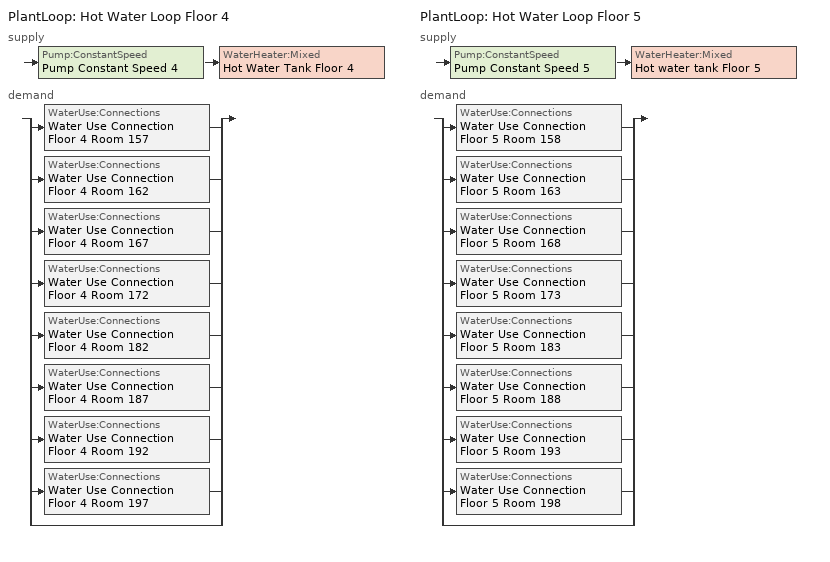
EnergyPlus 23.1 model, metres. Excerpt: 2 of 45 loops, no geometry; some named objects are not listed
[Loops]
PlantLoop 'Hot Water Loop Floor 4'
 supply: Pump:ConstantSpeed 'Pump Constant Speed 4' > WaterHeater:Mixed 'Hot Water Tank Floor 4'
 demand: split
  | WaterUse:Connections 'Water Use Connection Floor 4 Room 157'
  | WaterUse:Connections 'Water Use Connection Floor 4 Room 162'
  | WaterUse:Connections 'Water Use Connection Floor 4 Room 167'
  | WaterUse:Connections 'Water Use Connection Floor 4 Room 172'
  | WaterUse:Connections 'Water Use Connection Floor 4 Room 182'
  | WaterUse:Connections 'Water Use Connection Floor 4 Room 187'
  | WaterUse:Connections 'Water Use Connection Floor 4 Room 192'
  | WaterUse:Connections 'Water Use Connection Floor 4 Room 197'
  | bypass
PlantLoop 'Hot Water Loop Floor 5'
 supply: Pump:ConstantSpeed 'Pump Constant Speed 5' > WaterHeater:Mixed 'Hot water tank Floor 5'
 demand: split
  | WaterUse:Connections 'Water Use Connection Floor 5 Room 158'
  | WaterUse:Connections 'Water Use Connection Floor 5 Room 163'
  | WaterUse:Connections 'Water Use Connection Floor 5 Room 168'
  | WaterUse:Connections 'Water Use Connection Floor 5 Room 173'
  | WaterUse:Connections 'Water Use Connection Floor 5 Room 183'
  | WaterUse:Connections 'Water Use Connection Floor 5 Room 188'
  | WaterUse:Connections 'Water Use Connection Floor 5 Room 193'
  | WaterUse:Connections 'Water Use Connection Floor 5 Room 198'
  | bypass
[PlantLoop] Fluid Type=Water; Maximum Loop Temperature {C}=60; Minimum Loop Temperature {C}=10; Maximum Loop Flow Rate {m3/s}=Autosize; Minimum Loop Flow Rate {m3/s}=0; Plant Loop Volume {m3}=Autocalculate; Load Distribution Scheme=Optimal; Plant Loop Demand Calculation Scheme=SingleSetpoint; Common Pipe Simulation=None
Name | Plant Equipment Operation Scheme
Hot Water Loop Floor 4 | Hot Water Loop Floor 4 Operation Schemes
Hot Water Loop Floor 5 | Hot Water Loop Floor 5 Operation Schemes
[Sizing:Plant] Loop Type=Heating; Design Loop Exit Temperature {C}=60; Loop Design Temperature Difference {deltaC}=5; Sizing Option=NonCoincident; Zone Timesteps in Averaging Window=1; Coincident Sizing Factor Mode=None
Hot Water Loop Floor 4; Hot Water Loop Floor 5
[Pump:ConstantSpeed] Design Flow Rate {m3/s}=Autosize; Design Pump Head {Pa}=29891; Design Power Consumption {W}=Autosize; Motor Efficiency=0.9; Fraction of Motor Inefficiencies to Fluid Stream=0; Pump Control Type=Intermittent; Design Power Sizing Method=PowerPerFlowPerPressure; Design Electric Power per Unit Flow Rate {W/(m3/s)}=348701.1; Design Shaft Power per Unit Flow Rate per Unit Head {W-s/m3-Pa}=1.28205
Pump Constant Speed 4; Pump Constant Speed 5
[WaterHeater:Mixed] Tank Volume {m3}=1; Setpoint Temperature Schedule=SHW_Temperature_140F; Deadband Temperature Difference {deltaC}=5; Maximum Temperature Limit {C}=82.22222; Heater Control Type=Cycle; Heater Maximum Capacity {W}=3000; Heater Ignition Minimum Flow Rate {m3/s}=0; Heater Ignition Delay {s}=0; Heater Fuel Type=Electricity; Heater Thermal Efficiency=0.95; Off Cycle Parasitic Fuel Consumption Rate {W}=500; Off Cycle Parasitic Fuel Type=Electricity; Off Cycle Parasitic Heat Fraction to Tank=0.8; On Cycle Parasitic Fuel Consumption Rate {W}=500; On Cycle Parasitic Fuel Type=Electricity; On Cycle Parasitic Heat Fraction to Tank=0; Ambient Temperature Indicator=Schedule; Ambient Temperature Schedule=Water Heater Ambient Temp Schedule - 70F; Off Cycle Loss Coefficient to Ambient Temperature {W/K}=6; Off Cycle Loss Fraction to Zone=1; On Cycle Loss Coefficient to Ambient Temperature {W/K}=6; On Cycle Loss Fraction to Zone=1; Use Side Effectiveness=1; Source Side Effectiveness=1; Use Side Design Flow Rate {m3/s}=Autosize; Source Side Design Flow Rate {m3/s}=Autosize; Indirect Water Heating Recovery Time {hr}=1.5; Source Side Flow Control Mode=IndirectHeatPrimarySetpoint
Hot Water Tank Floor 4; Hot water tank Floor 5
[WaterHeater:Sizing] Design Mode=PeakDraw; Time Storage Can Meet Peak Draw {hr}=0.538503; Time for Tank Recovery {hr}=0; Nominal Tank Volume for Autosizing Plant Connections {m3}=1
Hot Water Tank Floor 4; Hot water tank Floor 5
[WaterUse:Connections] Hot Water Supply Temperature Schedule=60.0C Hot Water
Name | Water Use Equipment Name 1
Water Use Connection Floor 4 Room 157 | Floor 4 Room 157
Water Use Connection Floor 4 Room 162 | Floor 4 Room 162
Water Use Connection Floor 4 Room 167 | Floor 4 Room 167
Water Use Connection Floor 4 Room 172 | Floor 4 Room 172
Water Use Connection Floor 4 Room 182 | Floor 4 Room 182
Water Use Connection Floor 4 Room 187 | Floor 4 Room 187
Water Use Connection Floor 4 Room 192 | Floor 4 Room 192
Water Use Connection Floor 4 Room 197 | Floor 4 Room 197
Water Use Connection Floor 5 Room 158 | Floor 5 Room 158
Water Use Connection Floor 5 Room 163 | Floor 5 Room 163
Water Use Connection Floor 5 Room 168 | Floor 5 Room 168
Water Use Connection Floor 5 Room 173 | Floor 5 Room 173
Water Use Connection Floor 5 Room 183 | Floor 5 Room 183
Water Use Connection Floor 5 Room 188 | Floor 5 Room 188
Water Use Connection Floor 5 Room 193 | Floor 5 Room 193
Water Use Connection Floor 5 Room 198 | Floor 5 Room 198
[WaterUse:Equipment] Peak Flow Rate {m3/s}=1e-06
Name | Flow Rate Fraction Schedule | Target Temperature Schedule | Zone | Sensible Fraction Schedule | Latent Fraction Schedule
Floor 4 Room 157 | LargeOffice Building_Service Hot Water Schedule | WaterUse Schedule 120F 30 | Room_157_906e164b | WaterUse Sensible Fraction Schedule 20p 30 | WaterUse Latent Fraction Schedule 5p 30
Floor 4 Room 162 | MURB hot water equipment schedule | 60.0C Hot Water | Room_162_4eb5ef5d | 0.2 Hot Water Sensible Fraction | 0.05 Hot Water Latent Fraction
Floor 4 Room 167 | MURB hot water equipment schedule | 60.0C Hot Water | Room_167_7904151e | 0.2 Hot Water Sensible Fraction | 0.05 Hot Water Latent Fraction
Floor 4 Room 172 | MURB hot water equipment schedule | 60.0C Hot Water | Room_172_ca6f2d51 | 0.2 Hot Water Sensible Fraction | 0.05 Hot Water Latent Fraction
Floor 4 Room 182 | MURB hot water equipment schedule | 60.0C Hot Water | Room_182_bfa5cb46 | 0.2 Hot Water Sensible Fraction | 0.05 Hot Water Latent Fraction
Floor 4 Room 187 | MURB hot water equipment schedule | 60.0C Hot Water | Room_187_25955867 | 0.2 Hot Water Sensible Fraction | 0.05 Hot Water Latent Fraction
Floor 4 Room 192 | MURB hot water equipment schedule | 60.0C Hot Water | Room_192_6ff16e84 | 0.2 Hot Water Sensible Fraction | 0.05 Hot Water Latent Fraction
Floor 4 Room 197 | MURB hot water equipment schedule | 60.0C Hot Water | Room_197_9ebd7195 | 0.2 Hot Water Sensible Fraction | 0.05 Hot Water Latent Fraction
Floor 5 Room 158 | MURB hot water equipment schedule | 60.0C Hot Water | Room_158_72c3b06a | 0.2 Hot Water Sensible Fraction | 0.05 Hot Water Latent Fraction
Floor 5 Room 163 | MURB hot water equipment schedule | 60.0C Hot Water | Room_163_a5130ee6 | 0.2 Hot Water Sensible Fraction | 0.05 Hot Water Latent Fraction
Floor 5 Room 168 | MURB hot water equipment schedule | 60.0C Hot Water | Room_168_eee44cb1 | 0.2 Hot Water Sensible Fraction | 0.05 Hot Water Latent Fraction
Floor 5 Room 173 | MURB hot water equipment schedule | 60.0C Hot Water | Room_173_17b56888 | 0.2 Hot Water Sensible Fraction | 0.05 Hot Water Latent Fraction
Floor 5 Room 183 | MURB hot water equipment schedule | 60.0C Hot Water | Room_183_078b34ae | 0.2 Hot Water Sensible Fraction | 0.05 Hot Water Latent Fraction
Floor 5 Room 188 | MURB hot water equipment schedule | 60.0C Hot Water | Room_188_a551b7f9 | 0.2 Hot Water Sensible Fraction | 0.05 Hot Water Latent Fraction
Floor 5 Room 193 | MURB hot water equipment schedule | 60.0C Hot Water | Room_193_7618b801 | 0.2 Hot Water Sensible Fraction | 0.05 Hot Water Latent Fraction
Floor 5 Room 198 | MURB hot water equipment schedule | 60.0C Hot Water | Room_198_daeeb6d8 | 0.2 Hot Water Sensible Fraction | 0.05 Hot Water Latent Fraction
[PlantEquipmentOperationSchemes] Control Scheme Object Type 1=PlantEquipmentOperation:HeatingLoad; Control Scheme Schedule Name 1=Always On Discrete
Name | Control Scheme Name 1
Hot Water Loop Floor 4 Operation Schemes | Hot Water Loop Floor 4 Heating Operation Scheme
Hot Water Loop Floor 5 Operation Schemes | Hot Water Loop Floor 5 Heating Operation Scheme
[PlantEquipmentOperation:HeatingLoad] Load Range Lower Limit 1 {W}=0; Load Range Upper Limit 1 {W}=1000000000
Name | Range Equipment List Name 1
Hot Water Loop Floor 4 Heating Operation Scheme | Hot Water Loop Floor 4 Heating Equipment List
Hot Water Loop Floor 5 Heating Operation Scheme | Hot Water Loop Floor 5 Heating Equipment List
[PlantEquipmentList]
Hot Water Loop Floor 4 Heating Equipment List: WaterHeater:Mixed, Hot Water Tank Floor 4
Hot Water Loop Floor 5 Heating Equipment List: WaterHeater:Mixed, Hot water tank Floor 5
[SetpointManager:Scheduled] Control Variable=Temperature; Schedule=SHW_Temperature_140F
Setpoint Manager Scheduled 5; Setpoint Manager Scheduled 6
[Schedule:Day:Interval]
Friday 2: No, 01:00, 0.37, 02:00, 0.27, 03:00, 0.19, 04:00, 0.16, 05:00, 0.2, 06:00, 0.28, 07:00, 0.53, 08:00, 0.77, 09:00, 0.89, 10:00, 0.83, 11:00, 0.78, 12:00, 0.72, 13:00, 0.71, 14:00, 0.63, 15:00, 0.55, 16:00, 0.57, 17:00, 0.65, 18:00, 0.75, 19:00, 0.82, 20:00, 0.83, 21:00, 0.79, 22:00, 0.78, 23:00, 0.69, 24:00, 0.57
LargeOffice Building_Service Hot Water Schedule_Hol 1; LargeOffice Building_Service Hot Water Schedule_Sunday: No, 06:00, 0, 07:00, 0.07, 11:00, 0.04, 13:00, 0.06, 14:00, 0.09, 15:00, 0.06, 21:00, 0.04, 22:00, 0.07, 24:00, 0.04
LargeOffice Building_Service Hot Water Schedule_SmrDsn 1; Schedule Day 5: No, 06:00, 0, 07:00, 0.07, 08:00, 0.19, 09:00, 0.35, 10:00, 0.38, 11:00, 0.39, 12:00, 0.47, 13:00, 0.57, 14:00, 0.54, 15:00, 0.34, 16:00, 0.33, 17:00, 0.44, 18:00, 0.26, 19:00, 0.21, 20:00, 0.15, 21:00, 0.17, 22:00, 0.08, 24:00, 0.05
LargeOffice Building_Service Hot Water Schedule_WntrDsn 1; Schedule Day 6: No, 06:00, 0, 07:00, 0.07, 08:00, 0.11, 09:00, 0.15, 10:00, 0.21, 11:00, 0.19, 12:00, 0.23, 13:00, 0.2, 14:00, 0.19, 15:00, 0.15, 16:00, 0.13, 17:00, 0.14, 21:00, 0.07, 22:00, 0.09, 24:00, 0.05
Medium Office Hot Water Equipment Default Schedule 1: No, 01:00, 0.04, 02:00, 0.04, 03:00, 0.04, 04:00, 0.04, 05:00, 0.04, 06:00, 0.07, 07:00, 0.04, 08:00, 0.04, 09:00, 0.04, 10:00, 0.04, 11:00, 0.04, 12:00, 0.06, 13:00, 0.06, 14:00, 0.09, 15:00, 0.06, 16:00, 0.04, 17:00, 0.04, 18:00, 0.04, 19:00, 0.04, 20:00, 0.04, 21:00, 0.04, 22:00, 0.07, 23:00, 0.04, 24:00, 0.04
Medium Office Hot Water Equipment Summer Design Day Schedule 2: No, 01:00, 0.05, 02:00, 0.05, 03:00, 0.05, 04:00, 0.05, 05:00, 0.05, 06:00, 0.08, 07:00, 0.07, 08:00, 0.19, 09:00, 0.35, 10:00, 0.38, 11:00, 0.39, 12:00, 0.47, 13:00, 0.57, 14:00, 0.54, 15:00, 0.34, 16:00, 0.33, 17:00, 0.44, 18:00, 0.26, 19:00, 0.21, 20:00, 0.15, 21:00, 0.17, 22:00, 0.08, 23:00, 0.05, 24:00, 0.05
Medium Office Hot Water Equipment Weekends 2: No, 01:00, 0.37, 02:00, 0.26, 03:00, 0.2, 04:00, 0.16, 05:00, 0.16, 06:00, 0.2, 07:00, 0.31, 08:00, 0.48, 09:00, 0.73, 10:00, 0.89, 11:00, 0.9, 12:00, 0.91, 13:00, 0.87, 14:00, 0.8, 15:00, 0.72, 16:00, 0.69, 17:00, 0.72, 18:00, 0.8, 19:00, 0.9, 20:00, 0.93, 21:00, 0.89, 22:00, 0.85, 23:00, 0.72, 24:00, 0.53
Medium Office Hot Water Equipment Winter Design Day Schedule 2: No, 01:00, 0.058024, 02:00, 0.05, 03:00, 0.05, 04:00, 0.05, 05:00, 0.05, 06:00, 0.08, 07:00, 0.07, 08:00, 0.11, 09:00, 0.15, 10:00, 0.21, 11:00, 0.19, 12:00, 0.23, 13:00, 0.2, 14:00, 0.19, 15:00, 0.15, 16:00, 0.13, 17:00, 0.14, 18:00, 0.0784316, 19:00, 0.0784316, 20:00, 0.0784316, 21:00, 0.0784316, 22:00, 0.09, 23:00, 0.05, 24:00, 0.05
Schedule Day 46; SHW_Temperature_140F_Default; SHW_Temperature_140F_Summer_Design_Day; SHW_Temperature_140F_Winter_Design_Day: No, 24:00, 60
Schedule Day 47; WaterUse Sensible Fraction Schedule 20p Day 30: No, 24:00, 0.2
Schedule Day 48; WaterUse Latent Fraction Schedule 5p Day 30: No, 24:00, 0.05
Water Heater Ambient Temp Schedule - 70F_Default; Water Heater Ambient Temp Schedule - 70F_Summer_Design_Day; Water Heater Ambient Temp Schedule - 70F_Winter_Design_Day: No, 24:00, 21.11
WaterUse Schedule 120F Day 30: No, 24:00, 48.8889
Weekday 2: No, 01:00, 0.321315, 02:00, 0.234675, 03:00, 0.18, 04:00, 0.17, 05:00, 0.19, 06:00, 0.3, 07:00, 0.56, 08:00, 0.84, 09:00, 0.88, 10:00, 0.72, 11:00, 0.67, 12:00, 0.64, 13:00, 0.62, 14:00, 0.55, 15:00, 0.5, 16:00, 0.55, 17:00, 0.86, 18:00, 0.97, 19:00, 1, 20:00, 0.99, 21:00, 0.9, 22:00, 0.74, 23:00, 0.72, 24:00, 0.49
[Schedule:Week:Daily]
0.05 Hot Water Latent Fraction Week Rule - Jan1-Dec31: Schedule Day 48, Schedule Day 48, Schedule Day 48, Schedule Day 48, Schedule Day 48, Schedule Day 48, Schedule Day 48, Schedule Day 48, Schedule Day 48, Schedule Day 48, Schedule Day 48, Schedule Day 48
0.2 Hot Water Sensible Fraction Week Rule - Jan1-Dec31: Schedule Day 47, Schedule Day 47, Schedule Day 47, Schedule Day 47, Schedule Day 47, Schedule Day 47, Schedule Day 47, Schedule Day 47, Schedule Day 47, Schedule Day 47, Schedule Day 47, Schedule Day 47
60.0C Hot Water Week Rule - Jan1-Dec31: Schedule Day 46, Schedule Day 46, Schedule Day 46, Schedule Day 46, Schedule Day 46, Schedule Day 46, Schedule Day 46, Schedule Day 46, Schedule Day 46, Schedule Day 46, Schedule Day 46, Schedule Day 46
LargeOffice Building_Service Hot Water Schedule Week Rule - Jan1-Dec31: LargeOffice Building_Service Hot Water Schedule_Sunday, Schedule Day 5, Schedule Day 5, Schedule Day 5, Schedule Day 5, Schedule Day 5, Schedule Day 6, LargeOffice Building_Service Hot Water Schedule_Hol 1, LargeOffice Building_Service Hot Water Schedule_SmrDsn 1, LargeOffice Building_Service Hot Water Schedule_WntrDsn 1, LargeOffice Building_Service Hot Water Schedule_Sunday, LargeOffice Building_Service Hot Water Schedule_Sunday
MURB hot water equipment schedule Week Rule - Jan1-Dec31: Medium Office Hot Water Equipment Weekends 2, Weekday 2, Weekday 2, Weekday 2, Weekday 2, Friday 2, Medium Office Hot Water Equipment Weekends 2, Medium Office Hot Water Equipment Default Schedule 1, Medium Office Hot Water Equipment Summer Design Day Schedule 2, Medium Office Hot Water Equipment Winter Design Day Schedule 2, Medium Office Hot Water Equipment Default Schedule 1, Medium Office Hot Water Equipment Default Schedule 1
SHW_Temperature_140F Week Rule - Jan1-Dec31: SHW_Temperature_140F_Default, SHW_Temperature_140F_Default, SHW_Temperature_140F_Default, SHW_Temperature_140F_Default, SHW_Temperature_140F_Default, SHW_Temperature_140F_Default, SHW_Temperature_140F_Default, SHW_Temperature_140F_Default, SHW_Temperature_140F_Summer_Design_Day, SHW_Temperature_140F_Winter_Design_Day, SHW_Temperature_140F_Default, SHW_Temperature_140F_Default
Water Heater Ambient Temp Schedule - 70F Week Rule - Jan1-Dec31: Water Heater Ambient Temp Schedule - 70F_Default, Water Heater Ambient Temp Schedule - 70F_Default, Water Heater Ambient Temp Schedule - 70F_Default, Water Heater Ambient Temp Schedule - 70F_Default, Water Heater Ambient Temp Schedule - 70F_Default, Water Heater Ambient Temp Schedule - 70F_Default, Water Heater Ambient Temp Schedule - 70F_Default, Water Heater Ambient Temp Schedule - 70F_Default, Water Heater Ambient Temp Schedule - 70F_Summer_Design_Day, Water Heater Ambient Temp Schedule - 70F_Winter_Design_Day, Water Heater Ambient Temp Schedule - 70F_Default, Water Heater Ambient Temp Schedule - 70F_Default
WaterUse Latent Fraction Schedule 5p 30 Week Rule - Jan1-Dec31: WaterUse Latent Fraction Schedule 5p Day 30, WaterUse Latent Fraction Schedule 5p Day 30, WaterUse Latent Fraction Schedule 5p Day 30, WaterUse Latent Fraction Schedule 5p Day 30, WaterUse Latent Fraction Schedule 5p Day 30, WaterUse Latent Fraction Schedule 5p Day 30, WaterUse Latent Fraction Schedule 5p Day 30, WaterUse Latent Fraction Schedule 5p Day 30, WaterUse Latent Fraction Schedule 5p Day 30, WaterUse Latent Fraction Schedule 5p Day 30, WaterUse Latent Fraction Schedule 5p Day 30, WaterUse Latent Fraction Schedule 5p Day 30
WaterUse Schedule 120F 30 Week Rule - Jan1-Dec31: WaterUse Schedule 120F Day 30, WaterUse Schedule 120F Day 30, WaterUse Schedule 120F Day 30, WaterUse Schedule 120F Day 30, WaterUse Schedule 120F Day 30, WaterUse Schedule 120F Day 30, WaterUse Schedule 120F Day 30, WaterUse Schedule 120F Day 30, WaterUse Schedule 120F Day 30, WaterUse Schedule 120F Day 30, WaterUse Schedule 120F Day 30, WaterUse Schedule 120F Day 30
WaterUse Sensible Fraction Schedule 20p 30 Week Rule - Jan1-Dec31: WaterUse Sensible Fraction Schedule 20p Day 30, WaterUse Sensible Fraction Schedule 20p Day 30, WaterUse Sensible Fraction Schedule 20p Day 30, WaterUse Sensible Fraction Schedule 20p Day 30, WaterUse Sensible Fraction Schedule 20p Day 30, WaterUse Sensible Fraction Schedule 20p Day 30, WaterUse Sensible Fraction Schedule 20p Day 30, WaterUse Sensible Fraction Schedule 20p Day 30, WaterUse Sensible Fraction Schedule 20p Day 30, WaterUse Sensible Fraction Schedule 20p Day 30, WaterUse Sensible Fraction Schedule 20p Day 30, WaterUse Sensible Fraction Schedule 20p Day 30
[Schedule:Year]
0.05 Hot Water Latent Fraction: 0.05 Hot Water Latent Fraction Week Rule - Jan1-Dec31, 1, 1, 12, 31
0.2 Hot Water Sensible Fraction: 0.2 Hot Water Sensible Fraction Week Rule - Jan1-Dec31, 1, 1, 12, 31
60.0C Hot Water: 60.0C Hot Water Week Rule - Jan1-Dec31, 1, 1, 12, 31
LargeOffice Building_Service Hot Water Schedule: LargeOffice Building_Service Hot Water Schedule Week Rule - Jan1-Dec31, 1, 1, 12, 31
MURB hot water equipment schedule: MURB hot water equipment schedule Week Rule - Jan1-Dec31, 1, 1, 12, 31
SHW_Temperature_140F: SHW_Temperature_140F Week Rule - Jan1-Dec31, 1, 1, 12, 31
Water Heater Ambient Temp Schedule - 70F: Water Heater Ambient Temp Schedule - 70F Week Rule - Jan1-Dec31, 1, 1, 12, 31
WaterUse Latent Fraction Schedule 5p 30: WaterUse Latent Fraction Schedule 5p 30 Week Rule - Jan1-Dec31, 1, 1, 12, 31
WaterUse Schedule 120F 30: WaterUse Schedule 120F 30 Week Rule - Jan1-Dec31, 1, 1, 12, 31
WaterUse Sensible Fraction Schedule 20p 30: WaterUse Sensible Fraction Schedule 20p 30 Week Rule - Jan1-Dec31, 1, 1, 12, 31
[Schedule:Constant]
Always On Discrete: Hourly Value=1
